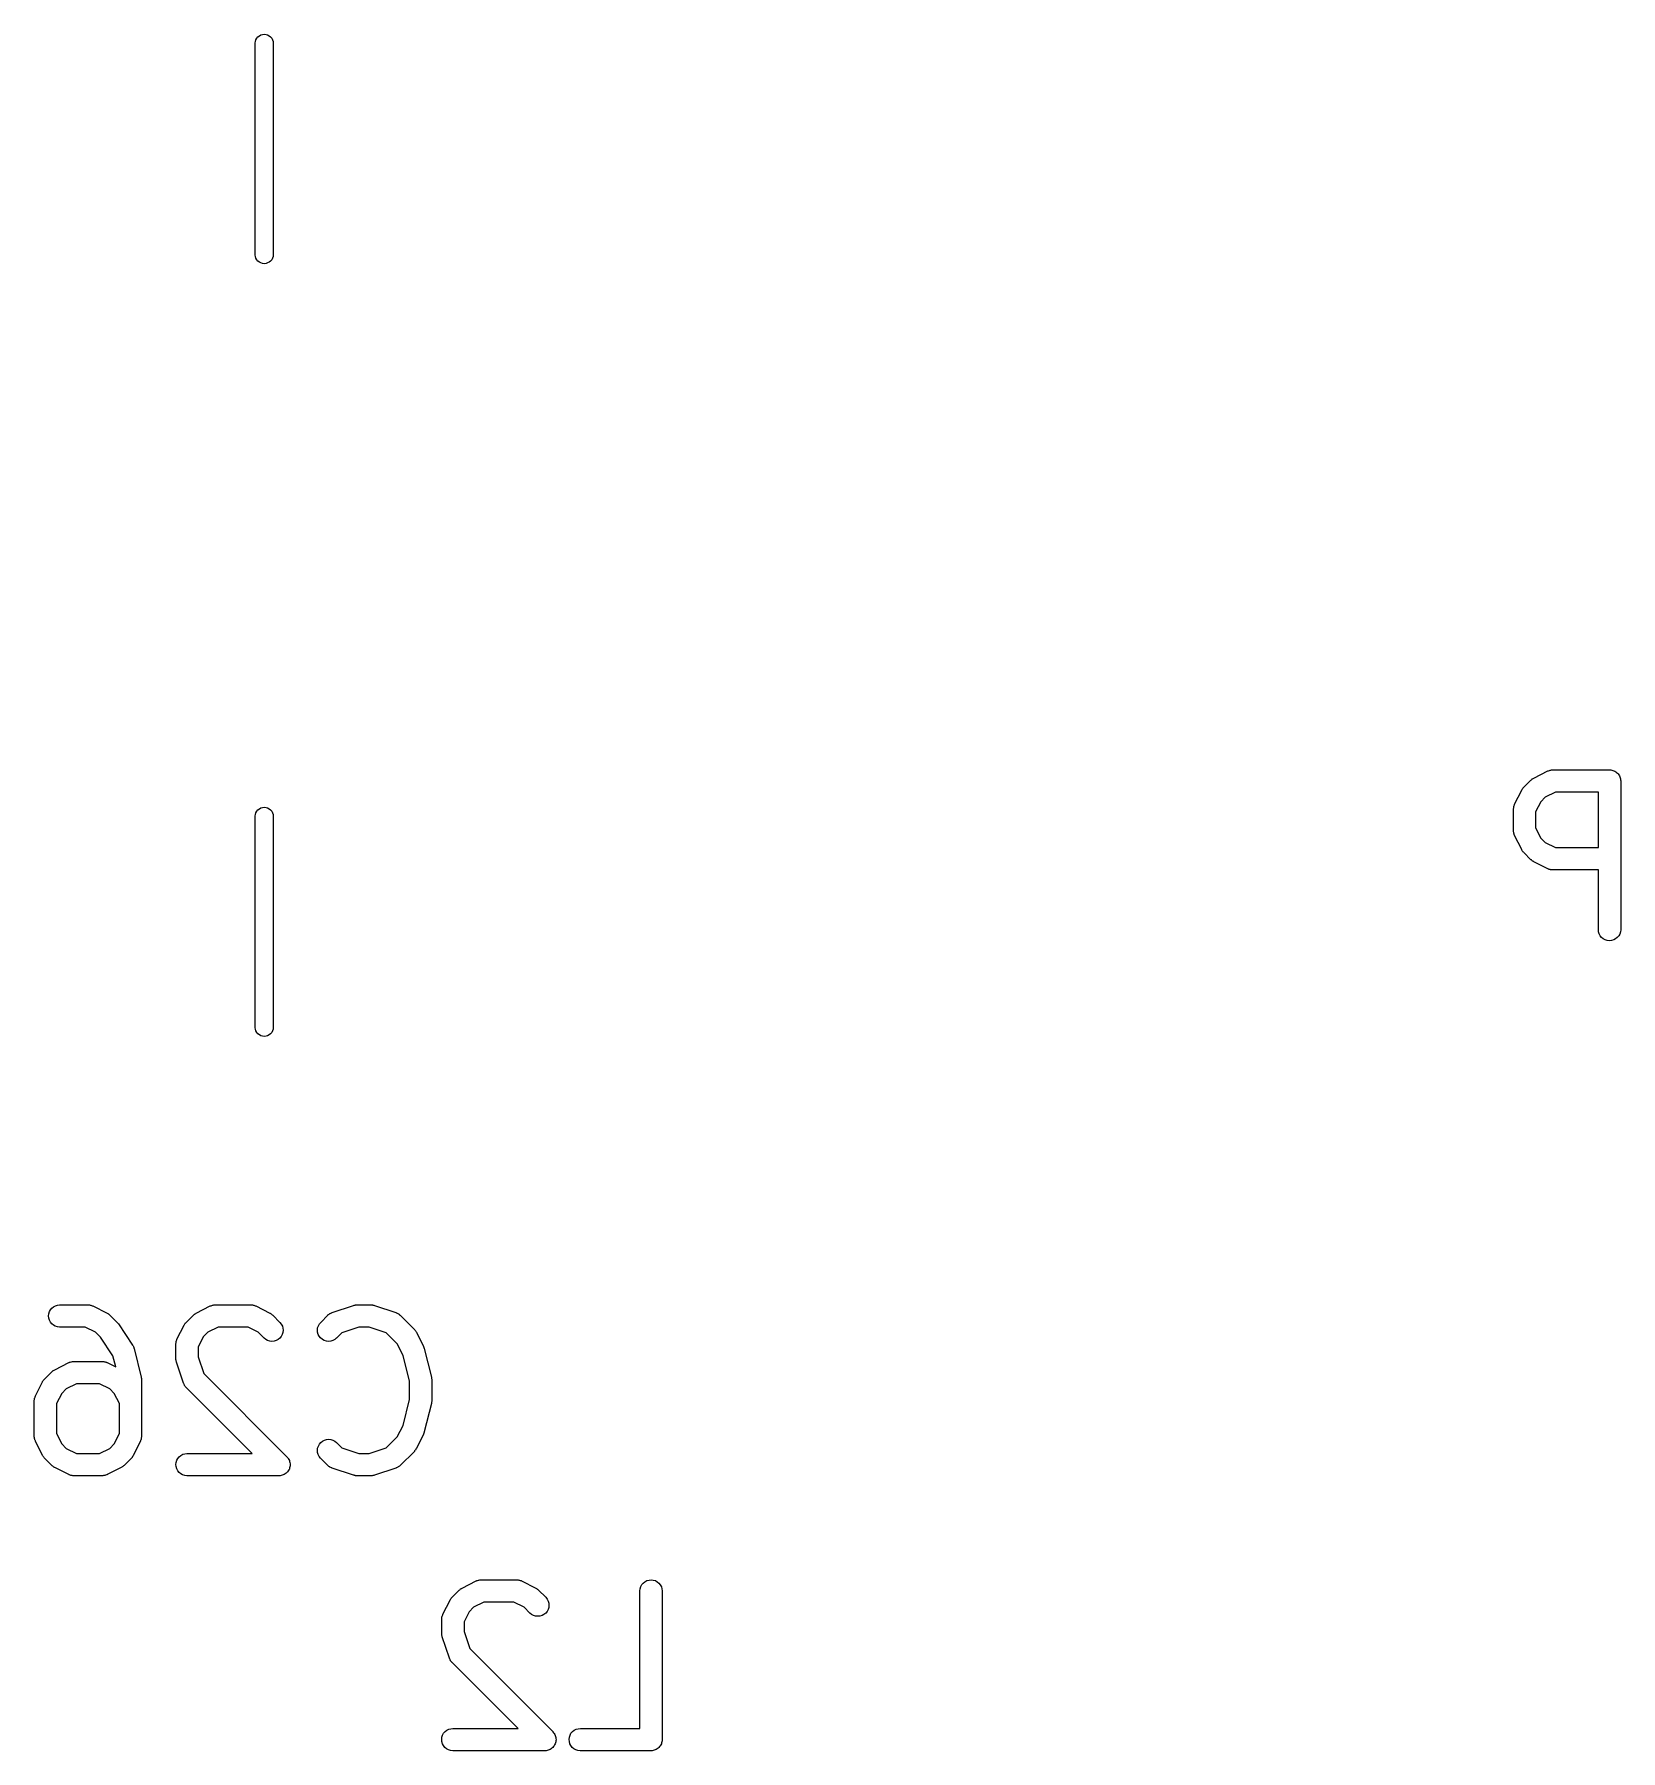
# Model space of a CAD drawing. Extents: x 60.5 to 142.6, y -115.4 to -60.2.
# Drawn here: x 113.46 to 124.14, y -110.58 to -99.03 of the extents above; entities that cross this region are included whole.
import ezdxf

# ---------------------------------------------------------------- set-up
doc = ezdxf.new("R2010")
doc.units = 0
doc.layers.add('BLACK', color=7, linetype='CONTINUOUS')

msp = doc.modelspace()

# ---------------------------------------------------------------- linework, layer by layer
at = {"layer": 'BLACK', "linetype": 'CONTINUOUS'}
for p, q in [((114.95, -99.0858), (114.951, -99.077)), ((114.95, -100.514), (114.95, -99.0858)), ((114.951, -99.077), (114.954, -99.0657)), ((114.954, -99.0657), (114.96, -99.0553)), ((114.96, -99.0553), (114.967, -99.0461)), ((114.967, -99.0461), (114.977, -99.0386)), ((114.977, -99.0386), (114.987, -99.033)), ((114.987, -99.033), (114.998, -99.0296)), ((114.998, -99.0296), (115.01, -99.0285)), ((115.01, -99.0285), (115.022, -99.0296)), ((115.022, -99.0296), (115.033, -99.033)), ((115.033, -99.033), (115.043, -99.0386)), ((115.043, -99.0386), (115.053, -99.0461)), ((115.053, -99.0461), (115.06, -99.0553)), ((115.06, -99.0553), (115.066, -99.0657)), ((115.066, -99.0657), (115.069, -99.077)), ((115.069, -99.077), (115.07, -99.0858)), ((115.07, -99.0858), (115.07, -100.514)), ((114.951, -100.523), (114.95, -100.514)), ((114.954, -100.534), (114.951, -100.523)), ((114.96, -100.545), (114.954, -100.534)), ((114.967, -100.554), (114.96, -100.545)), ((114.977, -100.561), (114.967, -100.554)), ((114.987, -100.567), (114.977, -100.561)), ((114.998, -100.57), (114.987, -100.567)), ((115.01, -100.572), (114.998, -100.57)), ((115.022, -100.57), (115.01, -100.572)), ((115.033, -100.567), (115.022, -100.57)), ((115.043, -100.561), (115.033, -100.567)), ((115.053, -100.554), (115.043, -100.561)), ((115.06, -100.545), (115.053, -100.554)), ((115.066, -100.534), (115.06, -100.545)), ((115.069, -100.523), (115.066, -100.534)), ((115.07, -100.514), (115.069, -100.523)), ((123.485, -104.095), (123.533, -104.047)), ((123.533, -104.046), (123.537, -104.044)), ((123.533, -104.047), (123.533, -104.046)), ((123.537, -104.044), (123.54, -104.041)), ((123.54, -104.041), (123.542, -104.039)), ((123.542, -104.039), (123.545, -104.037)), ((123.545, -104.037), (123.549, -104.035)), ((123.549, -104.035), (123.552, -104.033)), ((123.552, -104.033), (123.647, -103.985)), ((123.647, -103.985), (123.648, -103.985)), ((123.648, -103.985), (123.65, -103.984)), ((123.65, -103.984), (123.652, -103.983)), ((123.652, -103.983), (123.657, -103.982)), ((123.657, -103.982), (123.662, -103.98)), ((123.662, -103.98), (123.664, -103.979)), ((123.664, -103.979), (123.666, -103.979)), ((123.666, -103.979), (123.671, -103.978)), ((123.671, -103.978), (123.677, -103.978)), ((123.677, -103.978), (123.679, -103.978)), ((123.679, -103.978), (123.681, -103.977)), ((123.681, -103.977), (124.062, -103.977)), ((124.062, -103.977), (124.062, -103.977)), ((124.062, -103.977), (124.062, -103.977)), ((124.062, -103.977), (124.063, -103.977)), ((124.062, -103.977), (124.062, -103.977)), ((124.063, -103.977), (124.07, -103.978)), ((124.07, -103.978), (124.077, -103.979)), ((124.077, -103.979), (124.077, -103.979)), ((124.077, -103.979), (124.077, -103.979)), ((124.077, -103.979), (124.084, -103.981)), ((124.084, -103.981), (124.091, -103.983)), ((124.091, -103.983), (124.091, -103.983)), ((124.091, -103.983), (124.091, -103.983)), ((124.091, -103.983), (124.098, -103.987)), ((124.098, -103.987), (124.104, -103.99)), ((124.104, -103.99), (124.104, -103.99)), ((124.104, -103.99), (124.104, -103.99)), ((124.104, -103.99), (124.11, -103.995)), ((124.11, -103.995), (124.115, -104)), ((124.115, -104), (124.115, -104)), ((124.115, -104), (124.115, -104)), ((124.115, -104), (124.12, -104.005)), ((124.12, -104.005), (124.124, -104.011)), ((124.124, -104.011), (124.124, -104.011)), ((124.124, -104.011), (124.125, -104.011)), ((124.125, -104.011), (124.128, -104.018)), ((124.128, -104.018), (124.131, -104.024)), ((124.131, -104.024), (124.131, -104.024)), ((124.131, -104.024), (124.131, -104.024)), ((124.131, -104.024), (124.133, -104.031)), ((124.133, -104.031), (124.135, -104.038)), ((124.135, -104.038), (124.136, -104.038)), ((124.136, -104.038), (124.136, -104.038)), ((124.136, -104.038), (124.136, -104.045)), ((124.136, -104.045), (124.137, -104.052)), ((123.423, -104.209), (123.471, -104.114)), ((123.471, -104.113), (123.474, -104.11)), ((123.471, -104.114), (123.471, -104.113)), ((123.474, -104.11), (123.476, -104.106)), ((123.476, -104.106), (123.478, -104.103)), ((123.478, -104.103), (123.479, -104.101)), ((123.479, -104.101), (123.482, -104.098)), ((123.482, -104.098), (123.485, -104.095)), ((123.63, -104.162), (123.6, -104.192)), ((123.699, -104.127), (123.63, -104.162)), ((123.987, -104.127), (123.699, -104.127)), ((123.987, -104.501), (123.987, -104.127)), ((124.137, -104.052), (124.137, -105.052)), ((114.95, -104.286), (114.951, -104.277)), ((114.951, -104.277), (114.954, -104.266)), ((114.954, -104.266), (114.96, -104.255)), ((114.96, -104.255), (114.967, -104.246)), ((114.967, -104.246), (114.977, -104.239)), ((114.977, -104.239), (114.987, -104.233)), ((114.987, -104.233), (114.998, -104.23)), ((114.998, -104.23), (115.01, -104.228)), ((115.01, -104.228), (115.022, -104.23)), ((115.022, -104.23), (115.033, -104.233)), ((115.033, -104.233), (115.043, -104.239)), ((115.043, -104.239), (115.053, -104.246)), ((115.053, -104.246), (115.06, -104.255)), ((115.06, -104.255), (115.066, -104.266)), ((115.066, -104.266), (115.069, -104.277)), ((115.069, -104.277), (115.07, -104.286)), ((123.415, -104.242), (123.416, -104.24)), ((123.415, -104.243), (123.415, -104.242)), ((123.415, -104.386), (123.415, -104.243)), ((123.416, -104.237), (123.417, -104.232)), ((123.416, -104.24), (123.416, -104.237)), ((123.417, -104.227), (123.418, -104.225)), ((123.417, -104.232), (123.417, -104.227)), ((123.418, -104.223), (123.42, -104.218)), ((123.418, -104.225), (123.418, -104.223)), ((123.42, -104.218), (123.422, -104.213)), ((123.422, -104.213), (123.423, -104.211)), ((123.423, -104.211), (123.423, -104.209)), ((123.6, -104.192), (123.565, -104.261)), ((123.565, -104.261), (123.565, -104.368)), ((114.95, -105.714), (114.95, -104.286)), ((115.07, -104.286), (115.07, -105.714)), ((123.416, -104.388), (123.415, -104.386)), ((123.416, -104.39), (123.416, -104.388)), ((123.416, -104.395), (123.416, -104.39)), ((123.417, -104.4), (123.416, -104.395)), ((123.565, -104.368), (123.6, -104.437)), ((123.418, -104.402), (123.417, -104.4)), ((123.418, -104.405), (123.418, -104.402)), ((123.42, -104.409), (123.418, -104.405)), ((123.421, -104.414), (123.42, -104.409)), ((123.422, -104.416), (123.421, -104.414)), ((123.423, -104.418), (123.422, -104.416)), ((123.423, -104.419), (123.423, -104.418)), ((123.471, -104.514), (123.423, -104.419)), ((123.6, -104.437), (123.63, -104.467)), ((123.63, -104.467), (123.699, -104.501)), ((123.699, -104.501), (123.987, -104.501)), ((123.473, -104.518), (123.471, -104.514)), ((123.475, -104.522), (123.473, -104.518)), ((123.477, -104.524), (123.475, -104.522)), ((123.479, -104.527), (123.477, -104.524)), ((123.482, -104.53), (123.479, -104.527)), ((123.484, -104.533), (123.482, -104.53)), ((123.485, -104.534), (123.484, -104.533)), ((123.533, -104.582), (123.485, -104.534)), ((123.536, -104.584), (123.533, -104.582)), ((123.539, -104.587), (123.536, -104.584)), ((123.542, -104.589), (123.539, -104.587)), ((123.544, -104.591), (123.542, -104.589)), ((123.548, -104.593), (123.544, -104.591)), ((123.551, -104.595), (123.548, -104.593)), ((123.552, -104.596), (123.551, -104.595)), ((123.647, -104.643), (123.552, -104.596)), ((123.649, -104.644), (123.647, -104.643)), ((123.651, -104.645), (123.649, -104.644)), ((123.656, -104.647), (123.651, -104.645)), ((123.661, -104.649), (123.656, -104.647)), ((123.663, -104.649), (123.661, -104.649)), ((123.665, -104.65), (123.663, -104.649)), ((123.67, -104.65), (123.665, -104.65)), ((123.676, -104.651), (123.67, -104.65)), ((123.678, -104.651), (123.676, -104.651)), ((123.68, -104.651), (123.678, -104.651)), ((123.681, -104.651), (123.68, -104.651)), ((123.987, -104.651), (123.681, -104.651)), ((123.987, -105.052), (123.987, -104.651)), ((123.988, -105.067), (123.987, -105.052)), ((123.993, -105.081), (123.988, -105.067)), ((123.999, -105.094), (123.993, -105.081)), ((124.131, -105.082), (124.124, -105.095)), ((124.135, -105.068), (124.131, -105.082)), ((124.137, -105.053), (124.135, -105.068)), ((124.137, -105.052), (124.137, -105.053)), ((124.009, -105.105), (123.999, -105.094)), ((124.02, -105.115), (124.009, -105.105)), ((124.033, -105.122), (124.02, -105.115)), ((124.047, -105.126), (124.033, -105.122)), ((124.061, -105.127), (124.047, -105.126)), ((124.076, -105.126), (124.061, -105.127)), ((124.09, -105.122), (124.076, -105.126)), ((124.103, -105.115), (124.09, -105.122)), ((124.114, -105.106), (124.103, -105.115)), ((124.124, -105.095), (124.114, -105.106)), ((114.951, -105.723), (114.95, -105.714)), ((114.954, -105.734), (114.951, -105.723)), ((114.96, -105.745), (114.954, -105.734)), ((114.967, -105.754), (114.96, -105.745)), ((114.977, -105.761), (114.967, -105.754)), ((114.987, -105.767), (114.977, -105.761)), ((114.998, -105.77), (114.987, -105.767)), ((115.01, -105.772), (114.998, -105.77)), ((115.022, -105.77), (115.01, -105.772)), ((115.033, -105.767), (115.022, -105.77)), ((115.043, -105.761), (115.033, -105.767)), ((115.053, -105.754), (115.043, -105.761)), ((115.06, -105.745), (115.053, -105.754)), ((115.066, -105.734), (115.06, -105.745)), ((115.069, -105.723), (115.066, -105.734)), ((115.07, -105.714), (115.069, -105.723)), ((113.56, -107.637), (113.564, -107.623)), ((113.564, -107.623), (113.571, -107.61)), ((113.571, -107.61), (113.58, -107.599)), ((113.58, -107.599), (113.592, -107.59)), ((113.592, -107.59), (113.605, -107.583)), ((113.605, -107.583), (113.619, -107.579)), ((113.619, -107.579), (113.633, -107.577)), ((113.633, -107.577), (113.824, -107.577)), ((113.824, -107.577), (113.825, -107.577)), ((113.825, -107.577), (113.827, -107.578)), ((113.827, -107.578), (113.829, -107.578)), ((113.829, -107.578), (113.834, -107.578)), ((113.834, -107.578), (113.839, -107.579)), ((113.839, -107.579), (113.841, -107.58)), ((113.841, -107.58), (113.844, -107.58)), ((113.844, -107.58), (113.848, -107.582)), ((113.848, -107.582), (113.853, -107.583)), ((113.853, -107.583), (113.855, -107.585)), ((113.855, -107.585), (113.857, -107.585)), ((113.857, -107.585), (113.953, -107.633)), ((114.552, -107.633), (114.647, -107.585)), ((114.647, -107.585), (114.648, -107.585)), ((114.648, -107.585), (114.65, -107.584)), ((114.65, -107.584), (114.652, -107.583)), ((114.652, -107.583), (114.657, -107.582)), ((114.657, -107.582), (114.662, -107.58)), ((114.662, -107.58), (114.664, -107.579)), ((114.664, -107.579), (114.666, -107.579)), ((114.666, -107.579), (114.671, -107.578)), ((114.671, -107.578), (114.677, -107.578)), ((114.677, -107.578), (114.679, -107.578)), ((114.679, -107.578), (114.681, -107.577)), ((114.681, -107.577), (114.919, -107.577)), ((114.919, -107.577), (114.92, -107.577)), ((114.92, -107.577), (114.922, -107.578)), ((114.922, -107.578), (114.924, -107.578)), ((114.924, -107.578), (114.93, -107.578)), ((114.93, -107.578), (114.935, -107.579)), ((114.935, -107.579), (114.937, -107.58)), ((114.937, -107.58), (114.939, -107.58)), ((114.939, -107.58), (114.944, -107.582)), ((114.944, -107.582), (114.949, -107.583)), ((114.949, -107.583), (114.951, -107.585)), ((114.951, -107.585), (114.953, -107.585)), ((114.953, -107.585), (115.048, -107.633)), ((115.458, -107.633), (115.463, -107.63)), ((115.463, -107.63), (115.465, -107.63)), ((115.465, -107.63), (115.467, -107.629)), ((115.467, -107.629), (115.61, -107.581)), ((115.61, -107.581), (115.611, -107.581)), ((115.611, -107.581), (115.615, -107.58)), ((115.615, -107.58), (115.619, -107.579)), ((115.619, -107.579), (115.622, -107.579)), ((115.622, -107.579), (115.625, -107.578)), ((115.625, -107.578), (115.629, -107.578)), ((115.629, -107.578), (115.633, -107.577)), ((115.633, -107.577), (115.729, -107.577)), ((115.729, -107.577), (115.73, -107.577)), ((115.73, -107.577), (115.734, -107.578)), ((115.734, -107.578), (115.738, -107.578)), ((115.738, -107.578), (115.741, -107.579)), ((115.741, -107.579), (115.744, -107.579)), ((115.744, -107.579), (115.748, -107.58)), ((115.748, -107.58), (115.752, -107.581)), ((115.752, -107.581), (115.895, -107.629)), ((115.895, -107.629), (115.896, -107.629)), ((115.896, -107.629), (115.898, -107.63)), ((115.898, -107.63), (115.9, -107.631)), ((115.9, -107.631), (115.905, -107.633)), ((113.558, -107.652), (113.56, -107.637)), ((113.56, -107.666), (113.558, -107.652)), ((113.564, -107.68), (113.56, -107.666)), ((113.571, -107.693), (113.564, -107.68)), ((113.58, -107.705), (113.571, -107.693)), ((113.591, -107.714), (113.58, -107.705)), ((113.604, -107.721), (113.591, -107.714)), ((113.618, -107.726), (113.604, -107.721)), ((113.632, -107.727), (113.618, -107.726)), ((113.633, -107.727), (113.632, -107.727)), ((113.806, -107.727), (113.633, -107.727)), ((113.875, -107.762), (113.806, -107.727)), ((113.953, -107.633), (113.954, -107.633)), ((113.954, -107.633), (113.957, -107.636)), ((113.957, -107.636), (113.961, -107.638)), ((113.961, -107.638), (113.963, -107.64)), ((113.963, -107.64), (113.966, -107.641)), ((113.966, -107.641), (113.969, -107.644)), ((113.969, -107.644), (113.972, -107.647)), ((113.972, -107.647), (114.02, -107.695)), ((114.02, -107.695), (114.02, -107.695)), ((114.02, -107.695), (114.02, -107.695)), ((114.02, -107.695), (114.02, -107.695)), ((114.02, -107.695), (114.02, -107.695)), ((114.02, -107.695), (114.025, -107.701)), ((114.025, -107.701), (114.029, -107.706)), ((114.029, -107.706), (114.124, -107.849)), ((114.423, -107.809), (114.471, -107.714)), ((114.471, -107.713), (114.474, -107.71)), ((114.471, -107.714), (114.471, -107.713)), ((114.474, -107.71), (114.476, -107.706)), ((114.476, -107.706), (114.478, -107.703)), ((114.478, -107.703), (114.479, -107.701)), ((114.479, -107.701), (114.482, -107.698)), ((114.482, -107.698), (114.485, -107.695)), ((114.485, -107.695), (114.533, -107.647)), ((114.533, -107.646), (114.537, -107.644)), ((114.533, -107.647), (114.533, -107.646)), ((114.537, -107.644), (114.54, -107.641)), ((114.54, -107.641), (114.542, -107.639)), ((114.542, -107.639), (114.545, -107.637)), ((114.545, -107.637), (114.549, -107.635)), ((114.549, -107.635), (114.552, -107.633)), ((114.699, -107.727), (114.63, -107.762)), ((114.901, -107.727), (114.699, -107.727)), ((114.97, -107.762), (114.901, -107.727)), ((115.048, -107.633), (115.049, -107.633)), ((115.049, -107.633), (115.052, -107.636)), ((115.052, -107.636), (115.056, -107.638)), ((115.056, -107.638), (115.058, -107.64)), ((115.058, -107.64), (115.061, -107.641)), ((115.061, -107.641), (115.064, -107.644)), ((115.064, -107.644), (115.067, -107.647)), ((115.067, -107.647), (115.115, -107.695)), ((115.115, -107.695), (115.116, -107.695)), ((115.116, -107.695), (115.125, -107.707)), ((115.125, -107.707), (115.132, -107.72)), ((115.132, -107.72), (115.136, -107.734)), ((115.136, -107.734), (115.137, -107.748)), ((115.368, -107.747), (115.369, -107.733)), ((115.369, -107.762), (115.368, -107.747)), ((115.369, -107.733), (115.374, -107.719)), ((115.374, -107.719), (115.381, -107.706)), ((115.381, -107.706), (115.39, -107.695)), ((115.39, -107.695), (115.437, -107.647)), ((115.437, -107.647), (115.438, -107.646)), ((115.438, -107.646), (115.44, -107.645)), ((115.44, -107.645), (115.441, -107.643)), ((115.441, -107.643), (115.446, -107.64)), ((115.446, -107.64), (115.45, -107.637)), ((115.45, -107.637), (115.452, -107.636)), ((115.452, -107.636), (115.453, -107.635)), ((115.453, -107.635), (115.458, -107.633)), ((115.646, -107.727), (115.531, -107.766)), ((115.716, -107.727), (115.646, -107.727)), ((115.831, -107.766), (115.716, -107.727)), ((115.905, -107.633), (115.909, -107.635)), ((115.909, -107.635), (115.911, -107.637)), ((115.911, -107.637), (115.913, -107.638)), ((115.913, -107.638), (115.917, -107.641)), ((115.917, -107.641), (115.921, -107.644)), ((115.921, -107.644), (115.923, -107.646)), ((115.923, -107.646), (115.924, -107.647)), ((115.924, -107.647), (116.02, -107.742)), ((116.02, -107.742), (116.02, -107.743)), ((116.02, -107.743), (116.023, -107.746)), ((116.023, -107.746), (116.026, -107.749)), ((113.908, -107.795), (113.875, -107.762)), ((113.992, -107.921), (113.908, -107.795)), ((114.124, -107.849), (114.125, -107.85)), ((114.125, -107.85), (114.127, -107.854)), ((114.127, -107.854), (114.13, -107.858)), ((114.13, -107.858), (114.131, -107.861)), ((114.131, -107.861), (114.132, -107.863)), ((114.415, -107.842), (114.416, -107.84)), ((114.415, -107.843), (114.415, -107.842)), ((114.415, -107.938), (114.415, -107.843)), ((114.416, -107.837), (114.417, -107.832)), ((114.416, -107.84), (114.416, -107.837)), ((114.417, -107.827), (114.418, -107.825)), ((114.417, -107.832), (114.417, -107.827)), ((114.418, -107.823), (114.42, -107.818)), ((114.418, -107.825), (114.418, -107.823)), ((114.42, -107.818), (114.422, -107.813)), ((114.422, -107.813), (114.423, -107.811)), ((114.423, -107.811), (114.423, -107.809)), ((114.6, -107.792), (114.565, -107.861)), ((114.565, -107.861), (114.565, -107.926)), ((114.63, -107.762), (114.6, -107.792)), ((115.009, -107.801), (114.97, -107.762)), ((115.02, -107.81), (115.009, -107.801)), ((115.033, -107.817), (115.02, -107.81)), ((115.047, -107.821), (115.033, -107.817)), ((115.062, -107.823), (115.047, -107.821)), ((115.076, -107.821), (115.062, -107.823)), ((115.09, -107.817), (115.076, -107.821)), ((115.103, -107.81), (115.09, -107.817)), ((115.115, -107.801), (115.103, -107.81)), ((115.124, -107.79), (115.115, -107.801)), ((115.131, -107.777), (115.124, -107.79)), ((115.135, -107.763), (115.131, -107.777)), ((115.137, -107.748), (115.135, -107.763)), ((115.373, -107.776), (115.369, -107.762)), ((115.38, -107.789), (115.373, -107.776)), ((115.389, -107.8), (115.38, -107.789)), ((115.401, -107.81), (115.389, -107.8)), ((115.414, -107.817), (115.401, -107.81)), ((115.428, -107.821), (115.414, -107.817)), ((115.442, -107.823), (115.428, -107.821)), ((115.457, -107.821), (115.442, -107.823)), ((115.471, -107.817), (115.457, -107.821)), ((115.484, -107.811), (115.471, -107.817)), ((115.495, -107.801), (115.484, -107.811)), ((115.496, -107.801), (115.495, -107.801)), ((115.531, -107.766), (115.496, -107.801)), ((115.905, -107.84), (115.831, -107.766)), ((115.944, -107.917), (115.905, -107.84)), ((116.026, -107.749), (116.028, -107.752)), ((116.028, -107.752), (116.03, -107.754)), ((116.03, -107.754), (116.032, -107.758)), ((116.032, -107.758), (116.034, -107.762)), ((116.034, -107.762), (116.081, -107.857)), ((116.081, -107.857), (116.082, -107.858)), ((116.082, -107.858), (116.082, -107.858)), ((116.082, -107.858), (116.082, -107.858)), ((116.082, -107.858), (116.084, -107.865)), ((113.6, -108.014), (113.695, -107.966)), ((113.695, -107.966), (113.696, -107.966)), ((113.696, -107.966), (113.698, -107.965)), ((113.698, -107.965), (113.7, -107.964)), ((113.7, -107.964), (113.705, -107.963)), ((113.705, -107.963), (113.71, -107.961)), ((113.71, -107.961), (113.712, -107.96)), ((113.712, -107.96), (113.714, -107.96)), ((113.714, -107.96), (113.719, -107.959)), ((113.719, -107.959), (113.724, -107.958)), ((113.724, -107.958), (113.726, -107.959)), ((113.726, -107.959), (113.729, -107.958)), ((113.729, -107.958), (113.919, -107.958)), ((113.919, -107.958), (113.92, -107.958)), ((113.92, -107.958), (113.922, -107.959)), ((113.922, -107.959), (113.924, -107.959)), ((113.924, -107.959), (113.93, -107.959)), ((113.93, -107.959), (113.935, -107.96)), ((113.935, -107.96), (113.937, -107.961)), ((113.937, -107.961), (113.939, -107.961)), ((113.939, -107.961), (113.944, -107.963)), ((113.944, -107.963), (113.949, -107.964)), ((113.949, -107.964), (113.951, -107.965)), ((113.951, -107.965), (113.953, -107.966)), ((113.953, -107.966), (114.011, -107.995)), ((114.011, -107.995), (113.992, -107.921)), ((114.132, -107.863), (114.133, -107.868)), ((114.133, -107.868), (114.135, -107.872)), ((114.135, -107.872), (114.182, -108.063)), ((114.416, -107.942), (114.415, -107.938)), ((114.416, -107.947), (114.416, -107.942)), ((114.417, -107.95), (114.416, -107.947)), ((114.417, -107.953), (114.417, -107.95)), ((114.418, -107.957), (114.417, -107.953)), ((114.419, -107.961), (114.418, -107.957)), ((114.419, -107.962), (114.419, -107.961)), ((114.467, -108.105), (114.419, -107.962)), ((114.565, -107.926), (114.604, -108.04)), ((115.987, -108.09), (115.944, -107.917)), ((116.084, -107.865), (116.087, -107.872)), ((116.087, -107.872), (116.087, -107.872)), ((116.087, -107.872), (116.087, -107.872)), ((116.087, -107.872), (116.135, -108.063)), ((113.519, -108.094), (113.521, -108.091)), ((113.521, -108.091), (113.523, -108.087)), ((113.523, -108.087), (113.525, -108.084)), ((113.525, -108.084), (113.527, -108.082)), ((113.527, -108.082), (113.53, -108.079)), ((113.53, -108.079), (113.533, -108.076)), ((113.533, -108.076), (113.58, -108.028)), ((113.58, -108.028), (113.581, -108.027)), ((113.581, -108.027), (113.584, -108.025)), ((113.584, -108.025), (113.587, -108.022)), ((113.587, -108.022), (113.59, -108.02)), ((113.59, -108.02), (113.592, -108.018)), ((113.592, -108.018), (113.596, -108.016)), ((113.596, -108.016), (113.6, -108.014)), ((114.182, -108.063), (114.183, -108.064)), ((114.183, -108.064), (114.183, -108.065)), ((114.183, -108.065), (114.183, -108.066)), ((114.183, -108.066), (114.184, -108.072)), ((114.184, -108.072), (114.184, -108.078)), ((114.184, -108.078), (114.184, -108.08)), ((114.184, -108.08), (114.185, -108.081)), ((114.185, -108.081), (114.185, -108.462)), ((114.604, -108.04), (115.163, -108.599)), ((115.987, -108.215), (115.987, -108.09)), ((116.135, -108.063), (116.135, -108.064)), ((116.135, -108.064), (116.135, -108.065)), ((116.135, -108.065), (116.135, -108.066)), ((116.135, -108.066), (116.136, -108.072)), ((116.136, -108.072), (116.137, -108.078)), ((116.137, -108.078), (116.137, -108.08)), ((116.137, -108.08), (116.137, -108.081)), ((116.137, -108.081), (116.137, -108.224)), ((113.464, -108.213), (113.465, -108.208)), ((113.465, -108.206), (113.466, -108.204)), ((113.465, -108.208), (113.465, -108.206)), ((113.466, -108.204), (113.468, -108.199)), ((113.468, -108.199), (113.469, -108.194)), ((113.469, -108.194), (113.47, -108.192)), ((113.47, -108.192), (113.471, -108.19)), ((113.471, -108.19), (113.519, -108.095)), ((113.519, -108.095), (113.519, -108.094)), ((113.647, -108.173), (113.613, -108.242)), ((113.678, -108.143), (113.647, -108.173)), ((113.746, -108.108), (113.678, -108.143)), ((113.901, -108.108), (113.746, -108.108)), ((113.97, -108.143), (113.901, -108.108)), ((114, -108.173), (113.97, -108.143)), ((114.035, -108.242), (114, -108.173)), ((114.468, -108.107), (114.467, -108.105)), ((114.468, -108.109), (114.468, -108.107)), ((114.471, -108.113), (114.468, -108.109)), ((114.473, -108.118), (114.471, -108.113)), ((114.474, -108.12), (114.473, -108.118)), ((114.475, -108.122), (114.474, -108.12)), ((114.478, -108.126), (114.475, -108.122)), ((114.481, -108.13), (114.478, -108.126)), ((114.483, -108.132), (114.481, -108.13)), ((114.484, -108.133), (114.483, -108.132)), ((114.485, -108.134), (114.484, -108.133)), ((114.928, -108.577), (114.485, -108.134)), ((113.463, -108.218), (113.464, -108.213)), ((113.463, -108.221), (113.463, -108.218)), ((113.463, -108.223), (113.463, -108.221)), ((113.463, -108.224), (113.463, -108.223)), ((113.463, -108.462), (113.463, -108.224)), ((113.613, -108.242), (113.613, -108.444)), ((114.035, -108.444), (114.035, -108.242)), ((115.944, -108.388), (115.987, -108.215)), ((116.135, -108.242), (116.087, -108.432)), ((116.136, -108.233), (116.135, -108.239)), ((116.135, -108.239), (116.135, -108.241)), ((116.135, -108.241), (116.135, -108.242)), ((116.137, -108.228), (116.136, -108.233)), ((116.137, -108.224), (116.137, -108.225)), ((116.137, -108.225), (116.137, -108.226)), ((116.137, -108.226), (116.137, -108.228)), ((115.905, -108.465), (115.944, -108.388)), ((116.087, -108.434), (116.084, -108.441)), ((116.087, -108.432), (116.087, -108.433)), ((116.087, -108.433), (116.087, -108.434)), ((116.087, -108.434), (116.087, -108.434)), ((113.463, -108.464), (113.463, -108.462)), ((113.463, -108.466), (113.463, -108.464)), ((113.464, -108.471), (113.463, -108.466)), ((113.465, -108.476), (113.464, -108.471)), ((113.465, -108.479), (113.465, -108.476)), ((113.466, -108.481), (113.465, -108.479)), ((113.467, -108.486), (113.466, -108.481)), ((113.469, -108.49), (113.467, -108.486)), ((113.47, -108.492), (113.469, -108.49)), ((113.471, -108.495), (113.47, -108.492)), ((113.519, -108.591), (113.471, -108.495)), ((113.471, -108.495), (113.471, -108.495)), ((113.613, -108.444), (113.647, -108.513)), ((113.647, -108.513), (113.678, -108.543)), ((113.678, -108.543), (113.746, -108.577)), ((113.901, -108.577), (113.97, -108.543)), ((113.97, -108.543), (114, -108.513)), ((114, -108.513), (114.035, -108.444)), ((114.177, -108.495), (114.129, -108.591)), ((114.178, -108.491), (114.177, -108.493)), ((114.177, -108.493), (114.177, -108.495)), ((114.18, -108.487), (114.178, -108.491)), ((114.182, -108.482), (114.18, -108.487)), ((114.183, -108.477), (114.182, -108.48)), ((114.182, -108.48), (114.182, -108.482)), ((114.184, -108.467), (114.183, -108.472)), ((114.183, -108.472), (114.183, -108.477)), ((114.185, -108.463), (114.184, -108.465)), ((114.184, -108.465), (114.184, -108.467)), ((114.185, -108.462), (114.185, -108.463)), ((115.368, -108.556), (115.369, -108.542)), ((115.369, -108.542), (115.374, -108.528)), ((115.374, -108.528), (115.381, -108.515)), ((115.381, -108.515), (115.39, -108.504)), ((115.39, -108.504), (115.402, -108.495)), ((115.402, -108.495), (115.415, -108.488)), ((115.415, -108.488), (115.429, -108.484)), ((115.429, -108.484), (115.443, -108.482)), ((115.443, -108.482), (115.458, -108.484)), ((115.458, -108.484), (115.472, -108.488)), ((115.472, -108.488), (115.485, -108.495)), ((115.485, -108.495), (115.496, -108.504)), ((115.496, -108.504), (115.531, -108.539)), ((115.531, -108.539), (115.646, -108.577)), ((115.716, -108.577), (115.831, -108.539)), ((115.831, -108.539), (115.905, -108.465)), ((116.027, -108.554), (116.025, -108.556)), ((116.029, -108.551), (116.027, -108.554)), ((116.031, -108.548), (116.029, -108.551)), ((116.033, -108.544), (116.031, -108.548)), ((116.034, -108.543), (116.033, -108.544)), ((116.081, -108.448), (116.034, -108.543)), ((116.082, -108.447), (116.081, -108.448)), ((116.081, -108.448), (116.081, -108.448)), ((116.084, -108.441), (116.082, -108.447)), ((113.521, -108.594), (113.519, -108.591)), ((113.523, -108.598), (113.521, -108.594)), ((113.525, -108.6), (113.523, -108.598)), ((113.526, -108.603), (113.525, -108.6)), ((113.529, -108.606), (113.526, -108.603)), ((113.532, -108.609), (113.529, -108.606)), ((113.533, -108.61), (113.532, -108.609)), ((113.58, -108.658), (113.533, -108.61)), ((113.584, -108.66), (113.58, -108.658)), ((113.587, -108.663), (113.584, -108.66)), ((113.589, -108.665), (113.587, -108.663)), ((113.592, -108.667), (113.589, -108.665)), ((113.595, -108.669), (113.592, -108.667)), ((113.599, -108.671), (113.595, -108.669)), ((113.6, -108.672), (113.599, -108.671)), ((113.746, -108.577), (113.901, -108.577)), ((114.051, -108.67), (114.048, -108.672)), ((114.055, -108.668), (114.051, -108.67)), ((114.058, -108.666), (114.055, -108.668)), ((114.06, -108.664), (114.058, -108.666)), ((114.063, -108.661), (114.06, -108.664)), ((114.067, -108.659), (114.063, -108.661)), ((114.115, -108.61), (114.067, -108.658)), ((114.067, -108.658), (114.067, -108.659)), ((114.118, -108.607), (114.115, -108.61)), ((114.121, -108.604), (114.118, -108.607)), ((114.122, -108.601), (114.121, -108.604)), ((114.124, -108.599), (114.122, -108.601)), ((114.126, -108.595), (114.124, -108.599)), ((114.129, -108.592), (114.126, -108.595)), ((114.129, -108.591), (114.129, -108.592)), ((114.415, -108.652), (114.417, -108.637)), ((114.417, -108.666), (114.415, -108.652)), ((114.417, -108.637), (114.421, -108.623)), ((114.421, -108.68), (114.417, -108.666)), ((114.421, -108.623), (114.428, -108.61)), ((114.428, -108.61), (114.438, -108.599)), ((114.438, -108.599), (114.449, -108.59)), ((114.449, -108.59), (114.462, -108.583)), ((114.462, -108.583), (114.476, -108.579)), ((114.476, -108.579), (114.49, -108.577)), ((114.49, -108.577), (114.928, -108.577)), ((115.163, -108.599), (115.163, -108.6)), ((115.163, -108.6), (115.163, -108.6)), ((115.163, -108.6), (115.163, -108.6)), ((115.163, -108.6), (115.163, -108.6)), ((115.163, -108.6), (115.168, -108.606)), ((115.168, -108.606), (115.172, -108.611)), ((115.172, -108.611), (115.172, -108.611)), ((115.172, -108.611), (115.172, -108.612)), ((115.172, -108.612), (115.176, -108.618)), ((115.176, -108.618), (115.179, -108.624)), ((115.179, -108.624), (115.179, -108.624)), ((115.179, -108.624), (115.179, -108.625)), ((115.179, -108.625), (115.181, -108.631)), ((115.181, -108.631), (115.183, -108.638)), ((115.183, -108.668), (115.181, -108.674)), ((115.183, -108.638), (115.183, -108.638)), ((115.183, -108.638), (115.183, -108.639)), ((115.183, -108.639), (115.184, -108.646)), ((115.184, -108.66), (115.183, -108.667)), ((115.183, -108.667), (115.183, -108.668)), ((115.183, -108.668), (115.183, -108.668)), ((115.184, -108.646), (115.185, -108.653)), ((115.185, -108.653), (115.184, -108.66)), ((115.185, -108.653), (115.185, -108.653)), ((115.185, -108.653), (115.185, -108.653)), ((115.369, -108.571), (115.368, -108.556)), ((115.373, -108.585), (115.369, -108.571)), ((115.38, -108.598), (115.373, -108.585)), ((115.389, -108.609), (115.38, -108.598)), ((115.39, -108.61), (115.389, -108.609)), ((115.437, -108.658), (115.39, -108.61)), ((115.439, -108.659), (115.437, -108.658)), ((115.441, -108.661), (115.439, -108.659)), ((115.445, -108.664), (115.441, -108.661)), ((115.449, -108.667), (115.445, -108.664)), ((115.451, -108.668), (115.449, -108.667)), ((115.452, -108.669), (115.451, -108.668)), ((115.457, -108.672), (115.452, -108.669)), ((115.646, -108.577), (115.716, -108.577)), ((115.909, -108.67), (115.904, -108.672)), ((115.91, -108.669), (115.909, -108.67)), ((115.912, -108.668), (115.91, -108.669)), ((115.916, -108.664), (115.912, -108.668)), ((115.92, -108.662), (115.916, -108.664)), ((115.922, -108.66), (115.92, -108.662)), ((115.924, -108.659), (115.922, -108.66)), ((116.02, -108.563), (115.924, -108.658)), ((115.924, -108.658), (115.924, -108.659)), ((116.022, -108.559), (116.02, -108.563)), ((116.025, -108.556), (116.022, -108.559)), ((113.695, -108.719), (113.6, -108.672)), ((113.697, -108.72), (113.695, -108.719)), ((113.699, -108.721), (113.697, -108.72)), ((113.704, -108.723), (113.699, -108.721)), ((113.709, -108.725), (113.704, -108.723)), ((113.711, -108.725), (113.709, -108.725)), ((113.713, -108.726), (113.711, -108.725)), ((113.718, -108.726), (113.713, -108.726)), ((113.723, -108.727), (113.718, -108.726)), ((113.725, -108.727), (113.723, -108.727)), ((113.728, -108.727), (113.725, -108.727)), ((113.729, -108.727), (113.728, -108.727)), ((113.919, -108.727), (113.729, -108.727)), ((113.921, -108.727), (113.919, -108.727)), ((113.923, -108.727), (113.921, -108.727)), ((113.929, -108.726), (113.923, -108.727)), ((113.934, -108.726), (113.929, -108.726)), ((113.936, -108.725), (113.934, -108.726)), ((113.938, -108.725), (113.936, -108.725)), ((113.943, -108.723), (113.938, -108.725)), ((113.948, -108.722), (113.943, -108.723)), ((113.95, -108.721), (113.948, -108.722)), ((113.952, -108.72), (113.95, -108.721)), ((113.953, -108.719), (113.952, -108.72)), ((114.048, -108.672), (113.953, -108.719)), ((114.428, -108.693), (114.421, -108.68)), ((114.437, -108.705), (114.428, -108.693)), ((114.448, -108.714), (114.437, -108.705)), ((114.461, -108.721), (114.448, -108.714)), ((114.475, -108.726), (114.461, -108.721)), ((114.489, -108.727), (114.475, -108.726)), ((114.49, -108.727), (114.489, -108.727)), ((115.11, -108.727), (114.49, -108.727)), ((115.117, -108.727), (115.11, -108.727)), ((115.124, -108.726), (115.117, -108.727)), ((115.131, -108.724), (115.124, -108.726)), ((115.124, -108.726), (115.124, -108.726)), ((115.124, -108.726), (115.124, -108.726)), ((115.138, -108.722), (115.131, -108.724)), ((115.144, -108.718), (115.138, -108.722)), ((115.138, -108.722), (115.138, -108.722)), ((115.138, -108.722), (115.138, -108.722)), ((115.151, -108.715), (115.144, -108.718)), ((115.157, -108.71), (115.151, -108.715)), ((115.151, -108.715), (115.151, -108.715)), ((115.151, -108.715), (115.151, -108.715)), ((115.162, -108.706), (115.157, -108.71)), ((115.167, -108.7), (115.162, -108.706)), ((115.162, -108.706), (115.162, -108.706)), ((115.162, -108.706), (115.162, -108.706)), ((115.172, -108.695), (115.167, -108.7)), ((115.175, -108.688), (115.172, -108.694)), ((115.172, -108.694), (115.172, -108.694)), ((115.172, -108.694), (115.172, -108.695)), ((115.179, -108.682), (115.175, -108.688)), ((115.181, -108.674), (115.179, -108.681)), ((115.179, -108.681), (115.179, -108.682)), ((115.179, -108.682), (115.179, -108.682)), ((115.462, -108.674), (115.457, -108.672)), ((115.464, -108.675), (115.462, -108.674)), ((115.466, -108.676), (115.464, -108.675)), ((115.467, -108.676), (115.466, -108.676)), ((115.61, -108.724), (115.467, -108.676)), ((115.614, -108.724), (115.61, -108.724)), ((115.618, -108.726), (115.614, -108.724)), ((115.621, -108.726), (115.618, -108.726)), ((115.624, -108.727), (115.621, -108.726)), ((115.628, -108.727), (115.624, -108.727)), ((115.632, -108.727), (115.628, -108.727)), ((115.633, -108.727), (115.632, -108.727)), ((115.729, -108.727), (115.633, -108.727)), ((115.733, -108.727), (115.729, -108.727)), ((115.737, -108.727), (115.733, -108.727)), ((115.74, -108.726), (115.737, -108.727)), ((115.743, -108.726), (115.74, -108.726)), ((115.747, -108.725), (115.743, -108.726)), ((115.751, -108.724), (115.747, -108.725)), ((115.752, -108.724), (115.751, -108.724)), ((115.895, -108.676), (115.752, -108.724)), ((115.897, -108.675), (115.895, -108.676)), ((115.899, -108.674), (115.897, -108.675)), ((115.904, -108.672), (115.899, -108.674)), ((116.341, -109.483), (116.436, -109.435)), ((116.436, -109.435), (116.437, -109.435)), ((116.437, -109.435), (116.439, -109.434)), ((116.439, -109.434), (116.441, -109.433)), ((116.441, -109.433), (116.446, -109.432)), ((116.446, -109.432), (116.451, -109.43)), ((116.451, -109.43), (116.453, -109.429)), ((116.453, -109.429), (116.455, -109.429)), ((116.455, -109.429), (116.461, -109.428)), ((116.461, -109.428), (116.466, -109.428)), ((116.466, -109.428), (116.468, -109.428)), ((116.468, -109.428), (116.47, -109.427)), ((116.47, -109.427), (116.708, -109.427)), ((116.708, -109.427), (116.709, -109.427)), ((116.709, -109.427), (116.711, -109.428)), ((116.711, -109.428), (116.714, -109.428)), ((116.714, -109.428), (116.719, -109.428)), ((116.719, -109.428), (116.724, -109.429)), ((116.724, -109.429), (116.726, -109.43)), ((116.726, -109.43), (116.728, -109.43)), ((116.728, -109.43), (116.733, -109.432)), ((116.733, -109.432), (116.738, -109.433)), ((116.738, -109.433), (116.74, -109.435)), ((116.74, -109.435), (116.742, -109.435)), ((116.742, -109.435), (116.837, -109.483)), ((117.539, -109.487), (117.544, -109.473)), ((117.544, -109.473), (117.551, -109.46)), ((117.551, -109.46), (117.56, -109.449)), ((117.56, -109.449), (117.572, -109.44)), ((117.572, -109.44), (117.585, -109.433)), ((117.585, -109.433), (117.599, -109.429)), ((117.599, -109.429), (117.613, -109.427)), ((117.613, -109.427), (117.628, -109.429)), ((117.628, -109.429), (117.642, -109.433)), ((117.642, -109.433), (117.655, -109.44)), ((117.655, -109.44), (117.666, -109.45)), ((117.666, -109.45), (117.675, -109.461)), ((117.675, -109.461), (117.682, -109.474)), ((117.682, -109.474), (117.686, -109.488)), ((116.212, -109.659), (116.26, -109.564)), ((116.26, -109.564), (116.261, -109.563)), ((116.261, -109.563), (116.263, -109.56)), ((116.263, -109.56), (116.265, -109.556)), ((116.265, -109.556), (116.267, -109.553)), ((116.267, -109.553), (116.268, -109.551)), ((116.268, -109.551), (116.271, -109.548)), ((116.271, -109.548), (116.274, -109.545)), ((116.274, -109.545), (116.322, -109.497)), ((116.322, -109.496), (116.326, -109.494)), ((116.322, -109.497), (116.322, -109.496)), ((116.326, -109.494), (116.329, -109.491)), ((116.329, -109.491), (116.331, -109.489)), ((116.331, -109.489), (116.334, -109.487)), ((116.334, -109.487), (116.338, -109.485)), ((116.338, -109.485), (116.341, -109.483)), ((116.488, -109.577), (116.419, -109.612)), ((116.69, -109.577), (116.488, -109.577)), ((116.759, -109.612), (116.69, -109.577)), ((116.837, -109.483), (116.838, -109.483)), ((116.838, -109.483), (116.841, -109.486)), ((116.841, -109.486), (116.845, -109.488)), ((116.845, -109.488), (116.847, -109.49)), ((116.847, -109.49), (116.85, -109.491)), ((116.85, -109.491), (116.853, -109.494)), ((116.853, -109.494), (116.856, -109.497)), ((116.856, -109.497), (116.904, -109.545)), ((116.904, -109.545), (116.905, -109.545)), ((116.905, -109.545), (116.914, -109.557)), ((116.914, -109.557), (116.921, -109.57)), ((116.921, -109.57), (116.925, -109.584)), ((116.925, -109.584), (116.926, -109.598)), ((117.538, -109.501), (117.539, -109.487)), ((117.538, -109.502), (117.538, -109.501)), ((117.538, -110.427), (117.538, -109.502)), ((117.686, -109.488), (117.688, -109.502)), ((117.688, -109.502), (117.688, -110.502)), ((116.205, -109.687), (116.206, -109.682)), ((116.205, -109.69), (116.205, -109.687)), ((116.205, -109.692), (116.205, -109.69)), ((116.205, -109.693), (116.205, -109.692)), ((116.205, -109.788), (116.205, -109.693)), ((116.206, -109.677), (116.207, -109.675)), ((116.206, -109.682), (116.206, -109.677)), ((116.207, -109.673), (116.209, -109.668)), ((116.207, -109.675), (116.207, -109.673)), ((116.209, -109.668), (116.211, -109.663)), ((116.211, -109.663), (116.212, -109.661)), ((116.212, -109.661), (116.212, -109.659)), ((116.389, -109.642), (116.355, -109.711)), ((116.419, -109.612), (116.389, -109.642)), ((116.798, -109.651), (116.759, -109.612)), ((116.809, -109.66), (116.798, -109.651)), ((116.822, -109.667), (116.809, -109.66)), ((116.836, -109.671), (116.822, -109.667)), ((116.851, -109.673), (116.836, -109.671)), ((116.865, -109.671), (116.851, -109.673)), ((116.879, -109.667), (116.865, -109.671)), ((116.892, -109.66), (116.879, -109.667)), ((116.904, -109.651), (116.892, -109.66)), ((116.913, -109.64), (116.904, -109.651)), ((116.92, -109.627), (116.913, -109.64)), ((116.924, -109.613), (116.92, -109.627)), ((116.926, -109.598), (116.924, -109.613)), ((116.205, -109.792), (116.205, -109.788)), ((116.205, -109.797), (116.205, -109.792)), ((116.206, -109.8), (116.205, -109.797)), ((116.206, -109.803), (116.206, -109.8)), ((116.207, -109.807), (116.206, -109.803)), ((116.208, -109.811), (116.207, -109.807)), ((116.208, -109.812), (116.208, -109.811)), ((116.256, -109.955), (116.208, -109.812)), ((116.355, -109.711), (116.355, -109.776)), ((116.355, -109.776), (116.393, -109.89)), ((116.393, -109.89), (116.952, -110.449)), ((116.257, -109.957), (116.256, -109.955)), ((116.258, -109.959), (116.257, -109.957)), ((116.26, -109.963), (116.258, -109.959)), ((116.262, -109.968), (116.26, -109.963)), ((116.263, -109.97), (116.262, -109.968)), ((116.264, -109.972), (116.263, -109.97)), ((116.267, -109.976), (116.264, -109.972)), ((116.27, -109.98), (116.267, -109.976)), ((116.272, -109.982), (116.27, -109.98)), ((116.273, -109.983), (116.272, -109.982)), ((116.274, -109.984), (116.273, -109.983)), ((116.718, -110.427), (116.274, -109.984)), ((116.205, -110.502), (116.206, -110.487)), ((116.206, -110.516), (116.205, -110.502)), ((116.206, -110.487), (116.21, -110.473)), ((116.21, -110.53), (116.206, -110.516)), ((116.21, -110.473), (116.217, -110.46)), ((116.217, -110.46), (116.227, -110.449)), ((116.227, -110.449), (116.238, -110.44)), ((116.238, -110.44), (116.251, -110.433)), ((116.251, -110.433), (116.265, -110.429)), ((116.265, -110.429), (116.28, -110.427)), ((116.28, -110.427), (116.718, -110.427)), ((116.952, -110.449), (116.952, -110.45)), ((116.952, -110.45), (116.952, -110.45)), ((116.952, -110.45), (116.952, -110.45)), ((116.952, -110.45), (116.952, -110.45)), ((116.952, -110.45), (116.957, -110.456)), ((116.957, -110.456), (116.961, -110.461)), ((116.961, -110.461), (116.961, -110.461)), ((116.961, -110.461), (116.961, -110.462)), ((116.961, -110.462), (116.965, -110.468)), ((116.965, -110.468), (116.968, -110.474)), ((116.968, -110.474), (116.968, -110.474)), ((116.968, -110.474), (116.968, -110.475)), ((116.968, -110.475), (116.97, -110.481)), ((116.97, -110.481), (116.972, -110.488)), ((116.972, -110.518), (116.97, -110.525)), ((116.972, -110.488), (116.972, -110.488)), ((116.972, -110.488), (116.972, -110.489)), ((116.972, -110.489), (116.973, -110.496)), ((116.973, -110.51), (116.972, -110.517)), ((116.972, -110.517), (116.972, -110.518)), ((116.972, -110.518), (116.972, -110.518)), ((116.973, -110.496), (116.974, -110.503)), ((116.974, -110.503), (116.973, -110.51)), ((116.974, -110.503), (116.974, -110.503)), ((116.974, -110.503), (116.974, -110.503)), ((117.062, -110.502), (117.063, -110.487)), ((117.063, -110.516), (117.062, -110.502)), ((117.063, -110.487), (117.068, -110.473)), ((117.067, -110.53), (117.063, -110.516)), ((117.068, -110.473), (117.074, -110.46)), ((117.074, -110.46), (117.084, -110.449)), ((117.084, -110.449), (117.095, -110.44)), ((117.095, -110.44), (117.108, -110.433)), ((117.108, -110.433), (117.122, -110.429)), ((117.122, -110.429), (117.137, -110.427)), ((117.137, -110.427), (117.538, -110.427)), ((117.686, -110.518), (117.684, -110.525)), ((117.687, -110.51), (117.686, -110.517)), ((117.686, -110.517), (117.686, -110.518)), ((117.686, -110.518), (117.686, -110.518)), ((117.688, -110.503), (117.687, -110.51)), ((117.688, -110.502), (117.688, -110.503)), ((117.688, -110.503), (117.688, -110.503)), ((117.688, -110.503), (117.688, -110.503)), ((117.688, -110.503), (117.688, -110.503)), ((116.217, -110.543), (116.21, -110.53)), ((116.226, -110.555), (116.217, -110.543)), ((116.237, -110.564), (116.226, -110.555)), ((116.25, -110.571), (116.237, -110.564)), ((116.264, -110.576), (116.25, -110.571)), ((116.278, -110.577), (116.264, -110.576)), ((116.28, -110.577), (116.278, -110.577)), ((116.899, -110.577), (116.28, -110.577)), ((116.906, -110.577), (116.899, -110.577)), ((116.913, -110.576), (116.906, -110.577)), ((116.92, -110.574), (116.913, -110.576)), ((116.913, -110.576), (116.913, -110.576)), ((116.913, -110.576), (116.913, -110.576)), ((116.927, -110.572), (116.92, -110.574)), ((116.933, -110.568), (116.927, -110.572)), ((116.927, -110.572), (116.927, -110.572)), ((116.927, -110.572), (116.927, -110.572)), ((116.94, -110.565), (116.933, -110.568)), ((116.946, -110.56), (116.94, -110.565)), ((116.94, -110.565), (116.94, -110.565)), ((116.94, -110.565), (116.94, -110.565)), ((116.951, -110.556), (116.946, -110.56)), ((116.956, -110.55), (116.951, -110.556)), ((116.951, -110.556), (116.951, -110.556)), ((116.951, -110.556), (116.951, -110.556)), ((116.961, -110.545), (116.956, -110.55)), ((116.964, -110.538), (116.961, -110.544)), ((116.961, -110.544), (116.961, -110.544)), ((116.961, -110.544), (116.961, -110.545)), ((116.968, -110.532), (116.964, -110.538)), ((116.97, -110.525), (116.968, -110.531)), ((116.968, -110.531), (116.968, -110.532)), ((116.968, -110.532), (116.968, -110.532)), ((117.074, -110.543), (117.067, -110.53)), ((117.083, -110.555), (117.074, -110.543)), ((117.094, -110.564), (117.083, -110.555)), ((117.107, -110.571), (117.094, -110.564)), ((117.121, -110.576), (117.107, -110.571)), ((117.136, -110.577), (117.121, -110.576)), ((117.137, -110.577), (117.136, -110.577)), ((117.613, -110.577), (117.137, -110.577)), ((117.62, -110.577), (117.613, -110.577)), ((117.627, -110.576), (117.62, -110.577)), ((117.634, -110.574), (117.627, -110.576)), ((117.627, -110.576), (117.627, -110.576)), ((117.627, -110.576), (117.627, -110.576)), ((117.641, -110.572), (117.634, -110.574)), ((117.648, -110.568), (117.641, -110.572)), ((117.641, -110.572), (117.641, -110.572)), ((117.641, -110.572), (117.641, -110.572)), ((117.654, -110.565), (117.648, -110.568)), ((117.66, -110.56), (117.654, -110.565)), ((117.654, -110.565), (117.654, -110.565)), ((117.654, -110.565), (117.654, -110.565)), ((117.665, -110.556), (117.66, -110.56)), ((117.666, -110.556), (117.665, -110.556)), ((117.665, -110.556), (117.665, -110.556)), ((117.67, -110.55), (117.666, -110.556)), ((117.675, -110.545), (117.67, -110.55)), ((117.678, -110.538), (117.675, -110.544)), ((117.675, -110.544), (117.675, -110.545)), ((117.675, -110.545), (117.675, -110.545)), ((117.682, -110.532), (117.678, -110.538)), ((117.684, -110.525), (117.682, -110.531)), ((117.682, -110.531), (117.682, -110.532)), ((117.682, -110.532), (117.682, -110.532))]:
    msp.add_line(p, q, dxfattribs=at)

doc.saveas('drawing.dxf')
